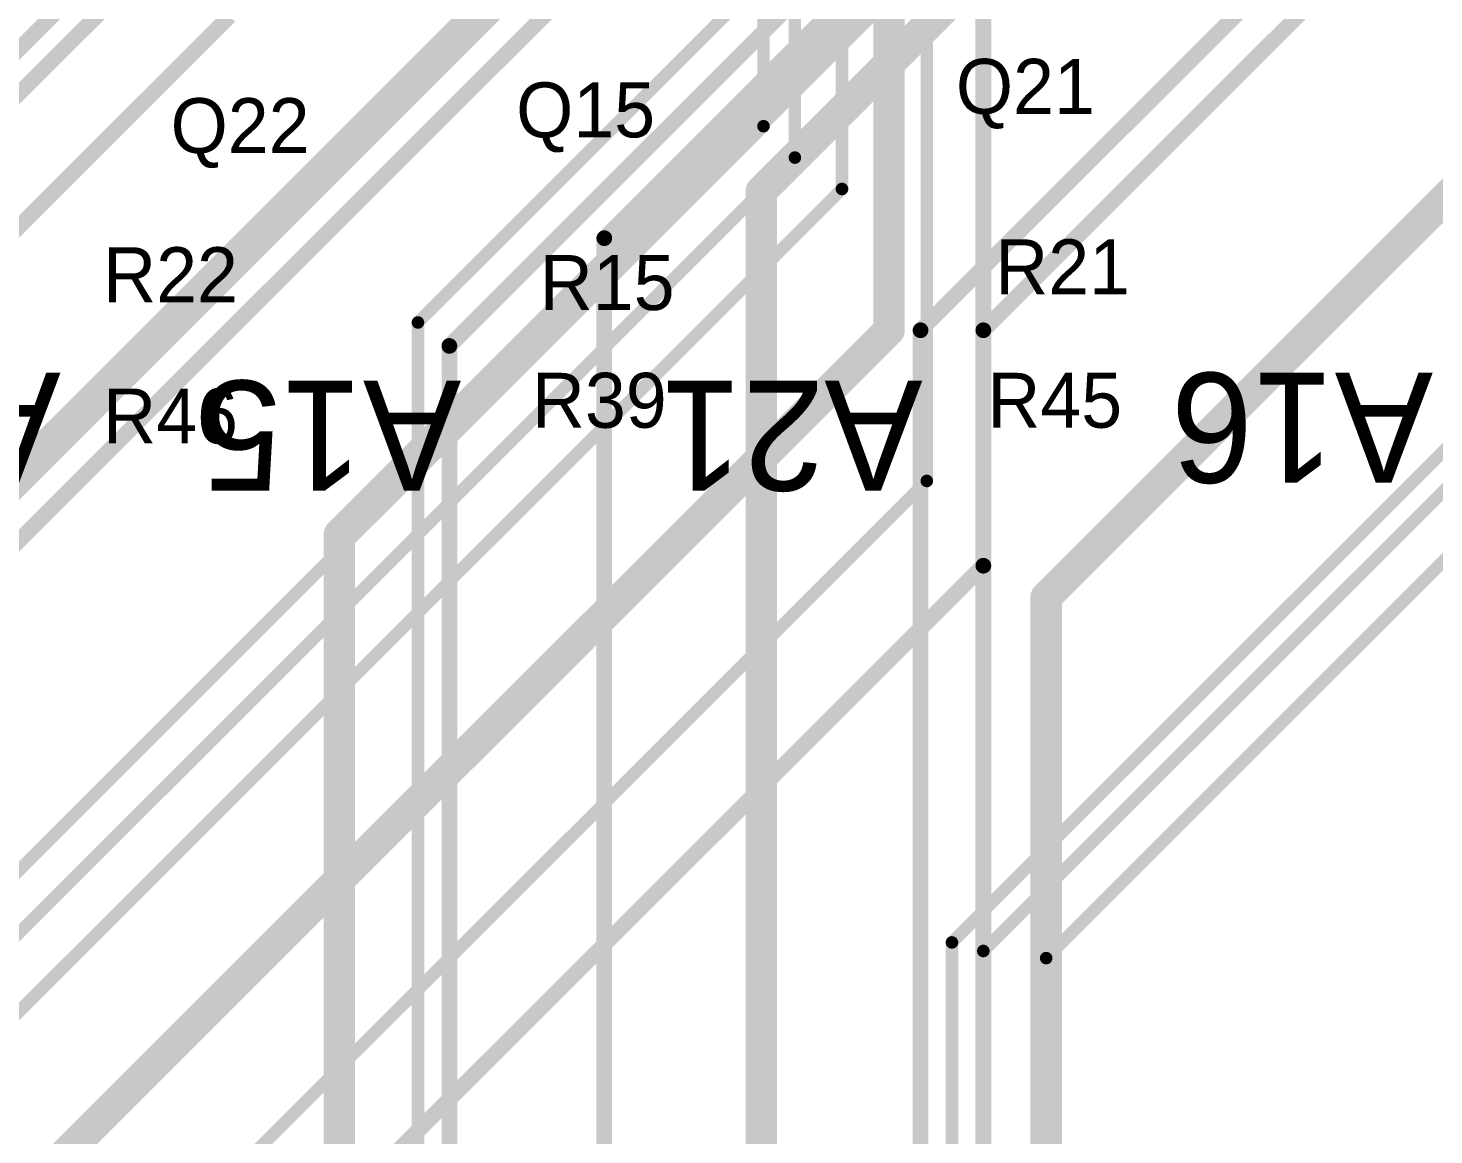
# Model space of a CAD drawing. Extents: x 11.67 to 17.2, y 3.98 to 12.28.
# Drawn here: x 13.348 to 14.243, y 5.928 to 6.633 of the extents above; entities that cross this region are included whole.
import ezdxf

# ---------------------------------------------------------------- set-up
doc = ezdxf.new("R2010")
doc.units = 0
for name, color, linetype in [('BOTTOMLAYER', 5, 'CONTINUOUS'), ('INTERNALPLANE1', 76, 'CONTINUOUS'), ('MECHANICAL10', 56, 'CONTINUOUS'), ('MECHANICAL15', 56, 'CONTINUOUS'), ('MIDLAYER1', 16, 'CONTINUOUS')]:
    doc.layers.add(name, color=color, linetype=linetype)

msp = doc.modelspace()

# ---------------------------------------------------------------- linework, layer by layer
at = {"layer": 'BOTTOMLAYER'}
for points, const_width in [([(13.95596, 6.441), (14.38596, 6.871)], 0.01), ([(13.91596, 6.441), (14.34365, 6.86869)], 0.01), ([(13.00596, 6.021), (13.78617, 6.80121)], 0.01), ([(13.05596, 6.021), (13.82596, 6.791)], 0.01), ([(13.59596, 6.44596), (13.912, 6.762)], 0.008), ([(13.61596, 6.431), (13.931, 6.74604)], 0.01), ([(13.81462, 6.52966), (14.02596, 6.741)], 0.02), ([(13.71462, 6.49966), (13.951, 6.73604)], 0.01), ([(12.72596, 6.00413), (13.37352, 6.65169)], 0.01), ([(12.82281, 6.0727), (13.39352, 6.6434)], 0.01), ([(12.92281, 6.08785), (13.47596, 6.641)], 0.01), ([(13.81462, 5.42799), (13.81462, 6.52966)], 0.02), ([(13.71462, 5.42799), (13.71462, 6.49966)], 0.01), ([(13.59596, 5.261), (13.59596, 6.44596)], 0.008), ([(13.91596, 5.12933), (13.91596, 6.441)], 0.01), ([(13.95596, 5.041), (13.95596, 6.441)], 0.01), ([(13.61596, 5.311), (13.61596, 6.431)], 0.01)]:
    msp.add_lwpolyline(points, dxfattribs=dict(at, const_width=const_width))
for points, const_width in [([(13.80962, 6.52966, 1), (13.81962, 6.52966, 1)], 0.01), ([(13.80962, 6.52966, 1), (13.81962, 6.52966, 1)], 0.01), ([(13.71212, 6.49966, 1), (13.71712, 6.49966, 1)], 0.005), ([(13.71212, 6.49966, 1), (13.71712, 6.49966, 1)], 0.005), ([(13.59396, 6.44596, 1), (13.59796, 6.44596, 1)], 0.004), ([(13.59396, 6.44596, 1), (13.59796, 6.44596, 1)], 0.004), ([(13.91346, 6.441, 1), (13.91846, 6.441, 1)], 0.005), ([(13.91346, 6.441, 1), (13.91846, 6.441, 1)], 0.005), ([(13.95346, 6.441, 1), (13.95846, 6.441, 1)], 0.005), ([(13.95346, 6.441, 1), (13.95846, 6.441, 1)], 0.005), ([(13.61346, 6.431, 1), (13.61846, 6.431, 1)], 0.005), ([(13.61346, 6.431, 1), (13.61846, 6.431, 1)], 0.005)]:
    msp.add_lwpolyline(points, format="xyb", close=True, dxfattribs=dict(at, const_width=const_width))
at = {"layer": 'INTERNALPLANE1', "const_width": 0.02}
for points in [[(13.10596, 6.111), (13.81596, 6.821)], [(13.54596, 6.311), (13.90596, 6.671)], [(13.99596, 6.271), (14.34596, 6.621)], [(13.54596, 4.01202), (13.54596, 6.311)], [(13.99596, 4.01202), (13.99596, 6.271)]]:
    msp.add_lwpolyline(points, dxfattribs=at)
at = {"layer": 'INTERNALPLANE1', "const_width": 0.01}
for points in [[(13.54096, 6.311, 1), (13.55096, 6.311, 1)], [(13.54096, 6.311, 1), (13.55096, 6.311, 1)], [(13.99096, 6.271, 1), (14.00096, 6.271, 1)], [(13.99096, 6.271, 1), (14.00096, 6.271, 1)]]:
    msp.add_lwpolyline(points, format="xyb", close=True, dxfattribs=at)
at = {"layer": 'MIDLAYER1'}
for points, const_width in [([(13.89596, 6.441), (13.89596, 7.3569)], 0.02), ([(13.91996, 6.345), (13.91996, 7.367)], 0.008), ([(13.95596, 6.291), (13.95596, 7.361)], 0.01), ([(13.83596, 6.551), (13.83596, 7.3469)], 0.008), ([(13.86596, 6.531), (13.86596, 7.35296)], 0.008), ([(13.81596, 6.571), (13.81596, 7.291)], 0.008), ([(13.04596, 5.801), (13.81596, 6.571)], 0.008), ([(13.06596, 5.781), (13.83596, 6.551)], 0.008), ([(13.26872, 5.93376), (13.86596, 6.531)], 0.008), ([(13.93596, 6.051), (14.37596, 6.491)], 0.008), ([(13.95596, 6.04554), (14.39396, 6.48354)], 0.008), ([(13.99596, 6.041), (14.41196, 6.457)], 0.008), ([(13.36872, 5.91376), (13.89596, 6.441)], 0.02), ([(13.45596, 5.881), (13.91996, 6.345)], 0.008), ([(13.49596, 5.831), (13.95596, 6.291)], 0.01), ([(13.93596, 5.291), (13.93596, 6.051)], 0.008), ([(13.95596, 5.29646), (13.95596, 6.04554)], 0.008), ([(13.99596, 5.511), (13.99596, 6.041)], 0.008)]:
    msp.add_lwpolyline(points, dxfattribs=dict(at, const_width=const_width))
for points, const_width in [([(13.81396, 6.571, 1), (13.81796, 6.571, 1)], 0.004), ([(13.81396, 6.571, 1), (13.81796, 6.571, 1)], 0.004), ([(13.83396, 6.551, 1), (13.83796, 6.551, 1)], 0.004), ([(13.83396, 6.551, 1), (13.83796, 6.551, 1)], 0.004), ([(13.86396, 6.531, 1), (13.86796, 6.531, 1)], 0.004), ([(13.86396, 6.531, 1), (13.86796, 6.531, 1)], 0.004), ([(13.89096, 6.441, 1), (13.90096, 6.441, 1)], 0.01), ([(13.89096, 6.441, 1), (13.90096, 6.441, 1)], 0.01), ([(13.91796, 6.345, 1), (13.92196, 6.345, 1)], 0.004), ([(13.91796, 6.345, 1), (13.92196, 6.345, 1)], 0.004), ([(13.95346, 6.291, 1), (13.95846, 6.291, 1)], 0.005), ([(13.95346, 6.291, 1), (13.95846, 6.291, 1)], 0.005), ([(13.93396, 6.051, 1), (13.93796, 6.051, 1)], 0.004), ([(13.93396, 6.051, 1), (13.93796, 6.051, 1)], 0.004), ([(13.95396, 6.04554, 1), (13.95796, 6.04554, 1)], 0.004), ([(13.95396, 6.04554, 1), (13.95796, 6.04554, 1)], 0.004), ([(13.99396, 6.041, 1), (13.99796, 6.041, 1)], 0.004), ([(13.99396, 6.041, 1), (13.99796, 6.041, 1)], 0.004)]:
    msp.add_lwpolyline(points, format="xyb", close=True, dxfattribs=dict(at, const_width=const_width))

# ---------------------------------------------------------------- texts
at = {"layer": 'MECHANICAL10'}
for s, p in [('Q21', (13.93848, 6.57888)), ('Q15', (13.65848, 6.56388)), ('Q22', (13.43848, 6.55388))]:
    msp.add_text(s, height=0.035, dxfattribs=at).set_placement(p)
for s, p in [('R21', (13.96348, 6.46388)), ('R22', (13.39548, 6.45888)), ('R15', (13.67348, 6.45388)), ('R39', (13.66848, 6.37888)), ('R45', (13.95848, 6.37888)), ('R46', (13.39548, 6.36888))]:
    msp.add_text(s, height=0.035, rotation=360, dxfattribs=at).set_placement(p)
at = {"layer": 'MECHANICAL15'}
for s, p in [('A22', (13.36848, 6.41388)), ('A15', (13.62348, 6.40888)), ('A21', (13.91723, 6.40888)), ('A16', (14.24223, 6.41388))]:
    msp.add_text(s, height=0.07, rotation=180, dxfattribs=at).set_placement(p)

doc.saveas('drawing.dxf')
